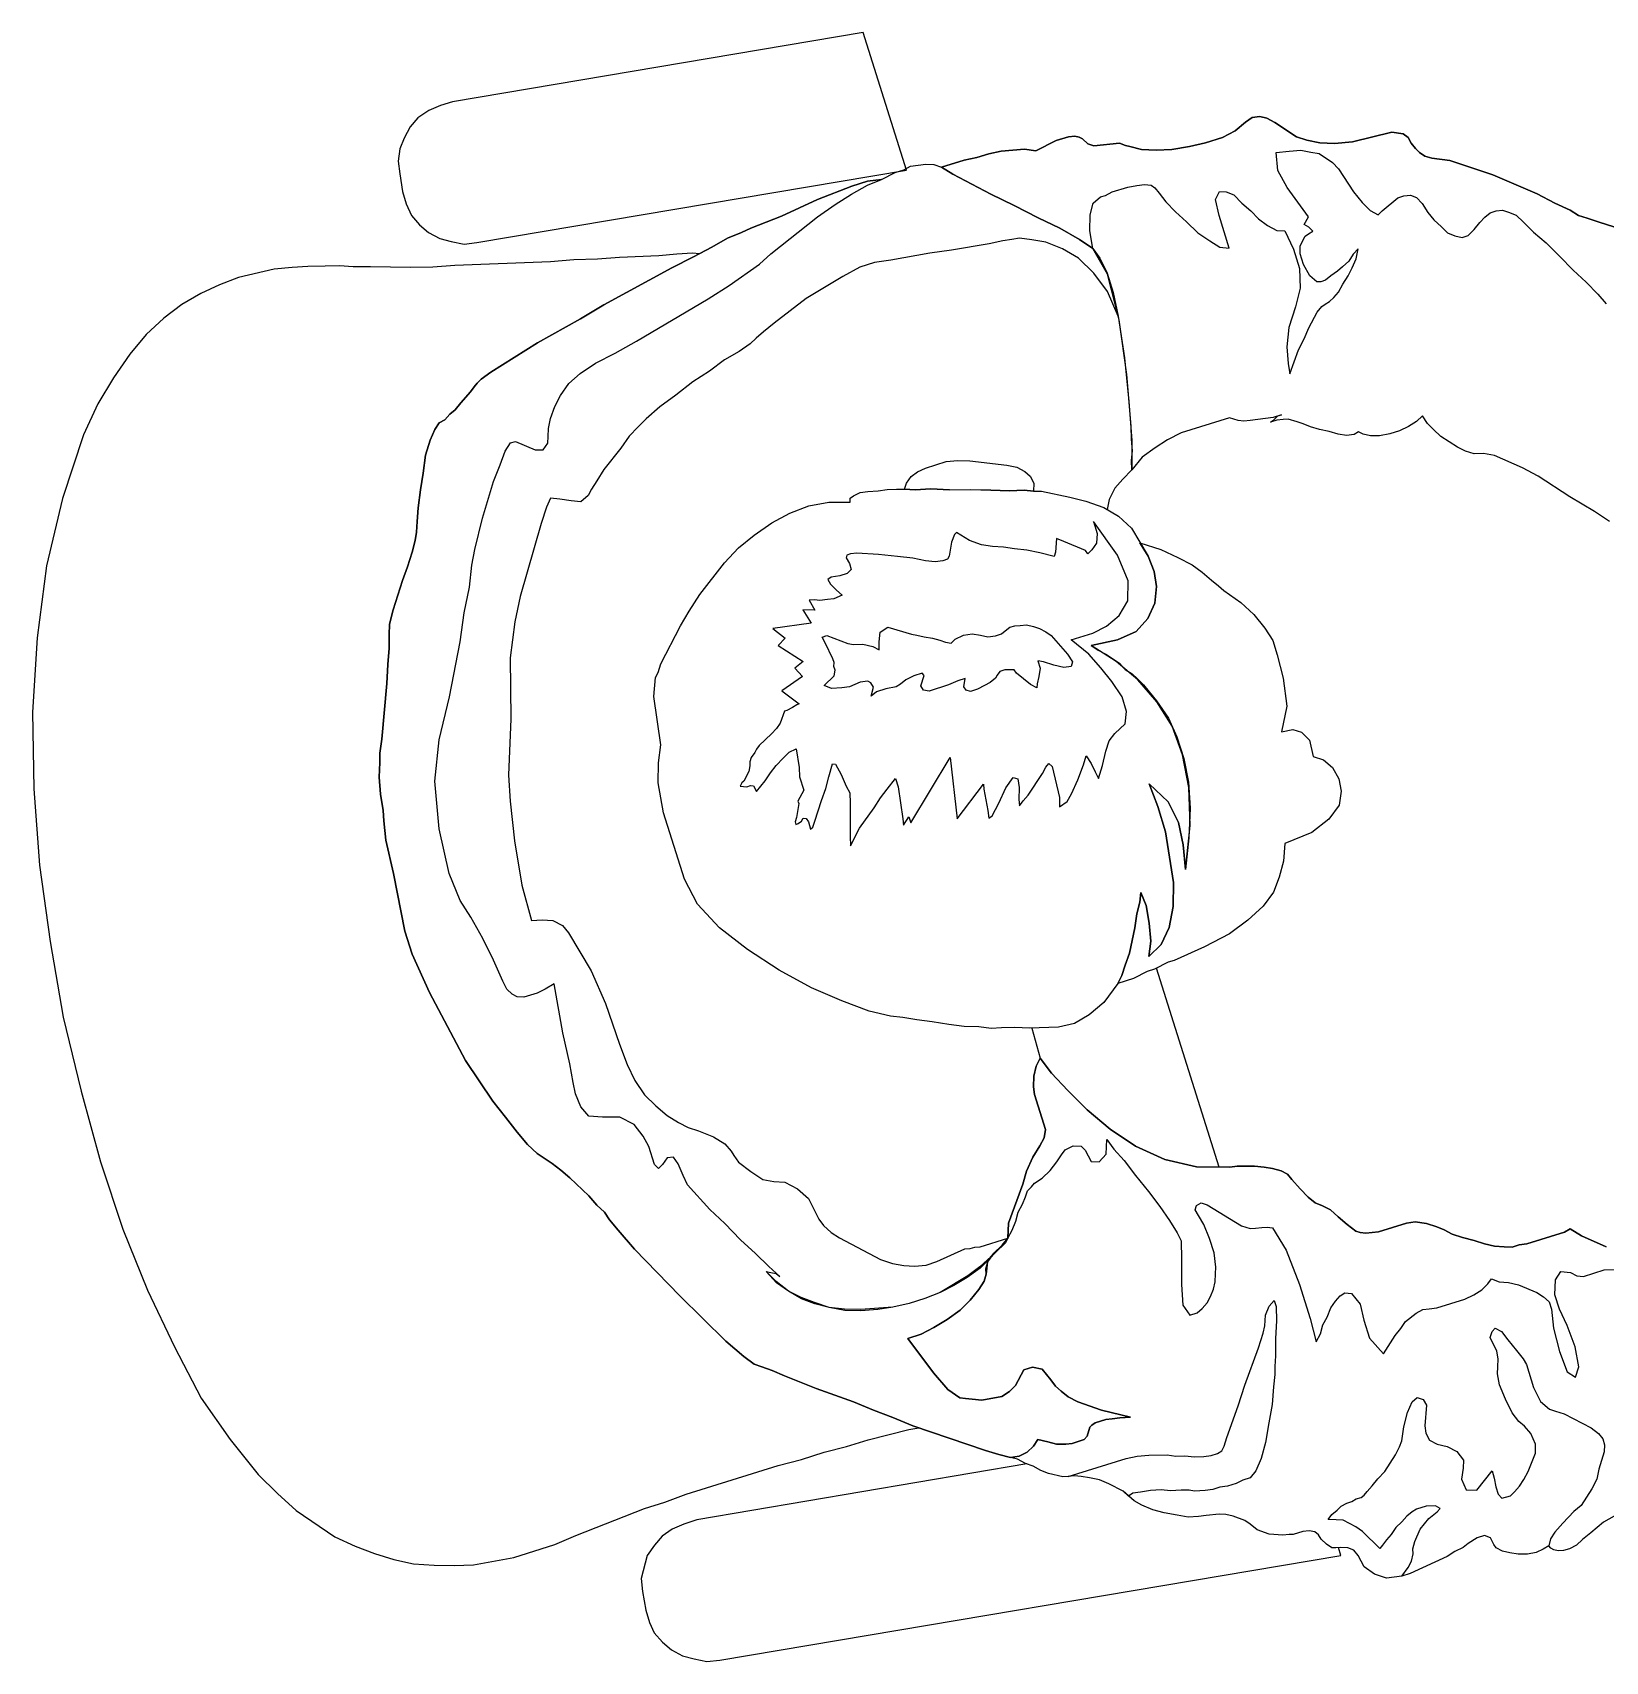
# Model space of a CAD drawing. Extents: x 0 to 1.09, y -0.34 to 0.34.
# Drawn here: x 0 to 0.653, y -0.338 to 0.338 of the extents above; entities that cross this region are included whole.
import ezdxf

# ---------------------------------------------------------------- set-up
doc = ezdxf.new("R2010")
doc.units = 0
doc.header["$MEASUREMENT"] = 0

msp = doc.modelspace()

# ---------------------------------------------------------------- linework, layer by layer
at = {"color": 0}
for points in [[(0.3447, 0.33791), (0.17428, 0.30924), (0.16927, 0.30767), (0.16441, 0.30559), (0.15987, 0.30252), (0.15665, 0.29876), (0.15424, 0.29415), (0.15234, 0.2897), (0.15175, 0.28456), (0.15232, 0.27924), (0.15351, 0.27191), (0.15508, 0.2669), (0.15716, 0.26204), (0.16058, 0.25816), (0.16434, 0.25494), (0.16895, 0.25253), (0.17374, 0.25128), (0.17903, 0.25019), (0.18436, 0.25076), (0.36261, 0.28079), (0.3447, 0.33791)], [(0.37709, 0.28202), (0.38661, 0.28501), (0.39177, 0.28608), (0.39679, 0.28765), (0.40195, 0.28872), (0.4116, 0.28954), (0.41624, 0.2888), (0.42479, 0.29313), (0.4298, 0.2947), (0.43246, 0.29498), (0.43428, 0.29445), (0.43559, 0.29377), (0.43788, 0.29173), (0.44036, 0.29086), (0.45101, 0.292), (0.45348, 0.29112), (0.4553, 0.29059), (0.4601, 0.28934), (0.46624, 0.28907), (0.47272, 0.28945), (0.48005, 0.29064), (0.48672, 0.29219), (0.49374, 0.29439), (0.49893, 0.29712), (0.50332, 0.30069), (0.50601, 0.30264), (0.50917, 0.30308), (0.51215, 0.30236), (0.51544, 0.30064), (0.52447, 0.29467), (0.52876, 0.29326), (0.53406, 0.29217), (0.5402, 0.29189), (0.54768, 0.29259), (0.56403, 0.29662), (0.56867, 0.29587), (0.5708, 0.29434), (0.57209, 0.29199), (0.57388, 0.2898), (0.57551, 0.28811), (0.57764, 0.28657), (0.58062, 0.28586), (0.58807, 0.28489), (0.6059, 0.27893), (0.62436, 0.27095), (0.6316, 0.26717), (0.63803, 0.26423), (0.64148, 0.26201), (0.64511, 0.26095), (0.65006, 0.2592), (0.65617, 0.25726)], [(0.65617, 0.25726), (0.65006, 0.2592), (0.64511, 0.26095), (0.64148, 0.26201), (0.63803, 0.26423), (0.6316, 0.26717), (0.62436, 0.27095), (0.6059, 0.27893), (0.58807, 0.28489), (0.58062, 0.28586), (0.57764, 0.28657), (0.57551, 0.28811), (0.57388, 0.2898), (0.57209, 0.29199), (0.5708, 0.29434), (0.56867, 0.29587), (0.56403, 0.29662), (0.54768, 0.29259), (0.5402, 0.29189), (0.53406, 0.29217), (0.52876, 0.29326), (0.52447, 0.29467), (0.51544, 0.30064), (0.51215, 0.30236), (0.50917, 0.30308), (0.50601, 0.30264), (0.50332, 0.30069), (0.49893, 0.29712), (0.49374, 0.29439), (0.48672, 0.29219), (0.48005, 0.29064), (0.47272, 0.28945), (0.46624, 0.28907), (0.4601, 0.28934), (0.4553, 0.29059), (0.45348, 0.29112), (0.45101, 0.292), (0.44036, 0.29086), (0.43788, 0.29173), (0.43559, 0.29377), (0.43428, 0.29445), (0.43246, 0.29498), (0.4298, 0.2947), (0.42479, 0.29313), (0.41624, 0.2888), (0.4116, 0.28954), (0.40195, 0.28872), (0.39679, 0.28765), (0.39177, 0.28608), (0.38661, 0.28501), (0.37709, 0.28202), (0.38185, 0.27912), (0.39765, 0.27086), (0.40736, 0.2662), (0.41724, 0.26104), (0.42629, 0.25673), (0.43435, 0.2521), (0.43993, 0.24835), (0.43873, 0.25567), (0.43885, 0.26232), (0.4401, 0.26711), (0.44314, 0.26971), (0.44514, 0.27034), (0.44799, 0.27179), (0.4545, 0.27383), (0.45817, 0.27443), (0.46133, 0.27487), (0.46415, 0.27465), (0.46563, 0.27346), (0.46741, 0.27127), (0.47017, 0.26773), (0.47425, 0.26351), (0.47883, 0.25944), (0.48356, 0.25487), (0.48848, 0.25146), (0.49259, 0.2489), (0.49657, 0.24849), (0.49233, 0.26202), (0.49079, 0.26869), (0.49251, 0.27199), (0.49533, 0.27177), (0.49846, 0.27055), (0.50172, 0.26717), (0.50548, 0.26395), (0.50874, 0.26057), (0.51235, 0.25785), (0.5163, 0.25578), (0.51962, 0.25572), (0.52314, 0.24802), (0.52565, 0.24), (0.526, 0.23186), (0.52404, 0.22409), (0.52122, 0.2155), (0.52042, 0.20754), (0.52096, 0.20056), (0.52171, 0.19639), (0.52521, 0.20629), (0.52762, 0.2109), (0.52953, 0.21535), (0.53297, 0.22193), (0.535, 0.22422), (0.53635, 0.22519), (0.53819, 0.22632), (0.53988, 0.22795), (0.54192, 0.23024), (0.54364, 0.23353), (0.54586, 0.23698), (0.54758, 0.24027), (0.54914, 0.24407), (0.55005, 0.2482), (0.54801, 0.24591), (0.54613, 0.24312), (0.5436, 0.24068), (0.54141, 0.23889), (0.53872, 0.23694), (0.53652, 0.23516), (0.53452, 0.23453), (0.53286, 0.23456), (0.52991, 0.23694), (0.52734, 0.24163), (0.52593, 0.24614), (0.52598, 0.24946), (0.52805, 0.25341), (0.52939, 0.25438), (0.53124, 0.25551), (0.52961, 0.2572), (0.52764, 0.25824), (0.52936, 0.26153), (0.5206, 0.27364), (0.51674, 0.28069), (0.51605, 0.28817), (0.52137, 0.28874), (0.5262, 0.28915), (0.53033, 0.28825), (0.53381, 0.28769), (0.53939, 0.28394), (0.54184, 0.2814), (0.54814, 0.27182), (0.55172, 0.26744), (0.55498, 0.26406), (0.55827, 0.26234), (0.55996, 0.26397), (0.56653, 0.26933), (0.56904, 0.27012), (0.5717, 0.2704), (0.57418, 0.26953), (0.57662, 0.26699), (0.57888, 0.2633), (0.58149, 0.26026), (0.58459, 0.25738), (0.58704, 0.25485), (0.59017, 0.25363), (0.59315, 0.25291), (0.59565, 0.2537), (0.59819, 0.25614), (0.60057, 0.25909), (0.6026, 0.26138), (0.60479, 0.26317), (0.6073, 0.26395), (0.60996, 0.26424), (0.61243, 0.26336), (0.61557, 0.26214), (0.61867, 0.25926), (0.62275, 0.25504), (0.62799, 0.25063), (0.63354, 0.24521), (0.63924, 0.2393), (0.64464, 0.23438), (0.64953, 0.22931), (0.65295, 0.22543)], [(0.41463, -0.07519), (0.41814, -0.0876), (0.41642, -0.09089), (0.41551, -0.09503), (0.41527, -0.09951), (0.41571, -0.10267), (0.42027, -0.1172), (0.41971, -0.12068), (0.41799, -0.12397), (0.41508, -0.12873), (0.41248, -0.1345), (0.41089, -0.13995), (0.40495, -0.15612), (0.40468, -0.16226), (0.4023, -0.16521), (0.39892, -0.16847), (0.3962, -0.17208), (0.39561, -0.17722), (0.39489, -0.18019), (0.39267, -0.18364), (0.3891, -0.18806), (0.38488, -0.19214), (0.37949, -0.19603), (0.37395, -0.19942), (0.36875, -0.20215), (0.36324, -0.20388), (0.37378, -0.21818), (0.3798, -0.2251), (0.38472, -0.22851), (0.38704, -0.22888), (0.38986, -0.2291), (0.39384, -0.2295), (0.40217, -0.22799), (0.40537, -0.22589), (0.4079, -0.22344), (0.41134, -0.21686), (0.41485, -0.21576), (0.41898, -0.21667), (0.42256, -0.22105), (0.42451, -0.22374), (0.42679, -0.22577), (0.42974, -0.22815), (0.43369, -0.23022), (0.44359, -0.23371), (0.4555, -0.23659), (0.45118, -0.23684), (0.44801, -0.23728), (0.44535, -0.23757), (0.44084, -0.23898), (0.4395, -0.23995), (0.43865, -0.24077), (0.43759, -0.2444), (0.4364, -0.24588), (0.43139, -0.24745), (0.42873, -0.24773), (0.4249, -0.24783), (0.42127, -0.24677), (0.41713, -0.24586), (0.41526, -0.24865), (0.41272, -0.2511), (0.40937, -0.2527), (0.40571, -0.2533), (0.40091, -0.25205), (0.39546, -0.25046), (0.36525, -0.24012), (0.35701, -0.23665), (0.34892, -0.23368), (0.34068, -0.23021), (0.32517, -0.22462), (0.31197, -0.2194), (0.30686, -0.21715), (0.30257, -0.21574), (0.29944, -0.21453), (0.29517, -0.21146), (0.28765, -0.20501), (0.26855, -0.18624), (0.2498, -0.1668), (0.24296, -0.15904), (0.23939, -0.15466), (0.23729, -0.15146), (0.23418, -0.14858), (0.23076, -0.1447), (0.22292, -0.13725), (0.21916, -0.13403), (0.21556, -0.13131), (0.20932, -0.12721), (0.2054, -0.12349), (0.20101, -0.11826), (0.1963, -0.11203), (0.19094, -0.10546), (0.17961, -0.08864), (0.16467, -0.06031), (0.15749, -0.0444), (0.1545, -0.03488), (0.14978, -0.01104), (0.14654, 0.0028), (0.14568, 0.01079), (0.14543, 0.01511), (0.14439, 0.02194), (0.14385, 0.02892), (0.14413, 0.03506), (0.14403, 0.03889), (0.14496, 0.04468), (0.14704, 0.0679), (0.14734, 0.0757), (0.14796, 0.0825), (0.1479, 0.08798), (0.14814, 0.09246), (0.14958, 0.09841), (0.15345, 0.11063), (0.15554, 0.11624), (0.15748, 0.12236), (0.15873, 0.12715), (0.15929, 0.13063), (0.15954, 0.13511), (0.15997, 0.14075), (0.16093, 0.1482), (0.16205, 0.15516), (0.16302, 0.16262), (0.16495, 0.16873), (0.16686, 0.17318), (0.16874, 0.17597), (0.17109, 0.17725), (0.17312, 0.17954), (0.17531, 0.18133), (0.17769, 0.18428), (0.18176, 0.18886), (0.18329, 0.19099), (0.18448, 0.19246), (0.18617, 0.19409), (0.19021, 0.19701), (0.20952, 0.20912), (0.22731, 0.2191), (0.23705, 0.2249), (0.26523, 0.24034), (0.27427, 0.24483), (0.28182, 0.24885), (0.28836, 0.25255), (0.29422, 0.25494), (0.29807, 0.2567), (0.31079, 0.26178), (0.32569, 0.26866), (0.33991, 0.27422), (0.34642, 0.27626), (0.35225, 0.27699), (0.35795, 0.27988), (0.36145, 0.28097), (0.3643, 0.28242), (0.37063, 0.2833), (0.37395, 0.28324), (0.37709, 0.28202), (0.38185, 0.27912), (0.39765, 0.27086), (0.40736, 0.2662), (0.41724, 0.26104), (0.42629, 0.25673), (0.43435, 0.2521), (0.43993, 0.24835), (0.44285, 0.24431), (0.44589, 0.23811), (0.44841, 0.23009), (0.45039, 0.22026), (0.45307, 0.20293), (0.4549, 0.1848), (0.45611, 0.16866), (0.45606, 0.15654), (0.45233, 0.15262), (0.44911, 0.14886), (0.4467, 0.14425), (0.44583, 0.14001)], [(0.45039, 0.22026), (0.44609, 0.23046), (0.44041, 0.23804), (0.43404, 0.2443), (0.42731, 0.24824), (0.42038, 0.25102), (0.41458, 0.25195), (0.40944, 0.25255), (0.40628, 0.2521), (0.40262, 0.2515), (0.39695, 0.25028), (0.38129, 0.24757), (0.3723, 0.2464), (0.35613, 0.24353), (0.34931, 0.24249), (0.34329, 0.24061), (0.33625, 0.23675), (0.32097, 0.22755), (0.30766, 0.21733), (0.30328, 0.21375), (0.30025, 0.21115), (0.29771, 0.2087), (0.29317, 0.20563), (0.28713, 0.20208), (0.2809, 0.19738), (0.27401, 0.19302), (0.26694, 0.1875), (0.26021, 0.18263), (0.25464, 0.17759), (0.25126, 0.17432), (0.24753, 0.1704), (0.24412, 0.16548), (0.23699, 0.15664), (0.23408, 0.15188), (0.23186, 0.14843), (0.23048, 0.1458), (0.22745, 0.14319), (0.22347, 0.1436), (0.21883, 0.14434), (0.21485, 0.14475), (0.21329, 0.14095), (0.21101, 0.13419), (0.20233, 0.10395), (0.20014, 0.09336), (0.19822, 0.07844), (0.19843, 0.05319), (0.19751, 0.02979), (0.19815, 0.01898), (0.20001, 0.00251), (0.20301, -0.01582), (0.20706, -0.03051), (0.21139, -0.03025), (0.21587, -0.0305), (0.21982, -0.03256), (0.22242, -0.0356), (0.23177, -0.05138), (0.23767, -0.06494), (0.24352, -0.08182), (0.24669, -0.09018), (0.24989, -0.09688), (0.25394, -0.10276), (0.25867, -0.10733), (0.26325, -0.1114), (0.26801, -0.11431), (0.27196, -0.11637), (0.27626, -0.11778), (0.28252, -0.12022), (0.28729, -0.12312), (0.28989, -0.12616), (0.29102, -0.12801), (0.29297, -0.1307), (0.29804, -0.13461), (0.30297, -0.13802), (0.3076, -0.13877), (0.31208, -0.13901), (0.31735, -0.14177), (0.32193, -0.14583), (0.32626, -0.15438), (0.3282, -0.15708), (0.33131, -0.15995), (0.33476, -0.16218), (0.35187, -0.17112), (0.35682, -0.17287), (0.36146, -0.17361), (0.36594, -0.17386), (0.37076, -0.17345), (0.37527, -0.17204), (0.38683, -0.16676), (0.38899, -0.16663), (0.39099, -0.16601), (0.39315, -0.16588), (0.40468, -0.16226), (0.40365, -0.16424), (0.39942, -0.16832), (0.39739, -0.1706), (0.39316, -0.17468), (0.38778, -0.17857), (0.38224, -0.18196), (0.37654, -0.18485), (0.37018, -0.18739), (0.36367, -0.18943), (0.35699, -0.19097), (0.34352, -0.1919), (0.33688, -0.19178), (0.33059, -0.191), (0.32447, -0.18906), (0.31887, -0.18697), (0.3136, -0.18422), (0.30852, -0.18031), (0.30444, -0.17608), (0.30626, -0.17661), (0.30858, -0.17699), (0.31005, -0.17818), (0.30548, -0.17411), (0.29993, -0.16869), (0.29372, -0.16294), (0.28719, -0.15618), (0.28099, -0.15042), (0.2717, -0.14012), (0.26995, -0.13627), (0.26787, -0.13141), (0.26593, -0.12872), (0.26327, -0.12901), (0.26139, -0.1318), (0.2597, -0.13343), (0.25807, -0.13174), (0.25571, -0.12422), (0.25329, -0.12002), (0.24956, -0.11514), (0.24364, -0.11205), (0.2365, -0.11208), (0.23086, -0.11165), (0.22744, -0.10777), (0.22521, -0.10241), (0.2243, -0.09775), (0.22294, -0.08992), (0.22002, -0.07708), (0.21639, -0.05675), (0.2127, -0.05901), (0.20935, -0.06061), (0.20384, -0.06234), (0.20102, -0.06212), (0.19904, -0.06109), (0.19675, -0.05905), (0.19515, -0.0557), (0.19132, -0.047), (0.18683, -0.03795), (0.18184, -0.02906), (0.17748, -0.02217), (0.17287, -0.01096), (0.16871, 0.00755), (0.16691, 0.02735), (0.16871, 0.04442), (0.17301, 0.06228), (0.17741, 0.08513), (0.17912, 0.09722), (0.1813, 0.10781), (0.1823, 0.11693), (0.18357, 0.12338), (0.18663, 0.13645), (0.19122, 0.15165), (0.194, 0.15857), (0.1961, 0.16418), (0.19832, 0.16763), (0.20032, 0.16826), (0.20857, 0.16479), (0.21189, 0.16473), (0.21376, 0.16752), (0.21398, 0.17034), (0.21404, 0.17366), (0.21494, 0.1778), (0.21669, 0.18275), (0.2191, 0.18736), (0.22251, 0.19228), (0.22724, 0.19651), (0.23362, 0.20072), (0.24167, 0.20489), (0.25056, 0.20988), (0.28028, 0.22745), (0.28901, 0.23294), (0.30163, 0.24185), (0.30635, 0.24609), (0.32573, 0.26152), (0.33296, 0.26654), (0.33985, 0.2709), (0.34639, 0.2746), (0.35225, 0.27699), (0.35795, 0.27988), (0.36145, 0.28097), (0.3643, 0.28242), (0.37063, 0.2833), (0.37395, 0.28324), (0.37709, 0.28202), (0.38185, 0.27912), (0.39765, 0.27086), (0.40736, 0.2662), (0.41724, 0.26104), (0.42629, 0.25673), (0.43435, 0.2521), (0.43993, 0.24835), (0.44285, 0.24431), (0.44589, 0.23811), (0.44841, 0.23009), (0.45039, 0.22026)], [(0.65432, 0.13505), (0.64808, 0.13915), (0.63789, 0.14531), (0.62476, 0.15385), (0.61818, 0.15729), (0.60664, 0.16248), (0.60201, 0.16323), (0.59818, 0.16313), (0.59455, 0.16419), (0.59126, 0.16591), (0.58436, 0.17036), (0.58126, 0.17323), (0.57881, 0.17577), (0.57671, 0.17896), (0.57417, 0.17652), (0.57098, 0.17441), (0.56713, 0.17266), (0.56312, 0.1714), (0.55895, 0.17064), (0.55513, 0.17055), (0.55216, 0.17126), (0.55018, 0.1723), (0.54833, 0.17117), (0.54517, 0.17072), (0.54169, 0.17129), (0.53806, 0.17235), (0.53392, 0.17325), (0.53029, 0.17431), (0.52715, 0.17553), (0.52468, 0.17641), (0.52104, 0.17747), (0.51888, 0.17734), (0.51622, 0.17706), (0.51371, 0.17627), (0.51506, 0.17724), (0.51675, 0.17887), (0.51825, 0.17934), (0.51474, 0.17824), (0.50525, 0.17692), (0.50259, 0.17664), (0.50027, 0.17701), (0.49664, 0.17807), (0.47659, 0.17179), (0.4709, 0.1689), (0.46586, 0.16567), (0.46047, 0.16178), (0.45606, 0.15654), (0.45596, 0.16036), (0.45636, 0.16434), (0.45595, 0.16917), (0.45588, 0.17465), (0.45411, 0.19611), (0.45086, 0.21875), (0.44605, 0.23761), (0.43993, 0.24835), (0.43435, 0.2521), (0.42629, 0.25673), (0.41724, 0.26104), (0.40736, 0.2662), (0.39765, 0.27086), (0.38185, 0.27912), (0.37709, 0.28202)], [(0.39773, -0.16995), (0.393, -0.17418), (0.38812, -0.17791), (0.37654, -0.18485), (0.37018, -0.18739), (0.36367, -0.18943), (0.35699, -0.19097), (0.35067, -0.19186), (0.34368, -0.1924), (0.33704, -0.19228), (0.33059, -0.191), (0.32463, -0.18956), (0.31902, -0.18747), (0.3136, -0.18422), (0.30868, -0.18081), (0.30444, -0.17608), (0.30626, -0.17661), (0.30858, -0.17699), (0.31005, -0.17818), (0.30548, -0.17411), (0.29993, -0.16869), (0.29372, -0.16294), (0.28719, -0.15618), (0.28099, -0.15042), (0.2717, -0.14012), (0.26995, -0.13627), (0.26787, -0.13141), (0.26593, -0.12872), (0.26327, -0.12901), (0.26139, -0.1318), (0.2597, -0.13343), (0.25807, -0.13174), (0.25571, -0.12422), (0.25329, -0.12002), (0.24956, -0.11514), (0.24364, -0.11205), (0.2365, -0.11208), (0.23086, -0.11165), (0.22744, -0.10777), (0.22521, -0.10241), (0.2243, -0.09775), (0.22294, -0.08992), (0.22002, -0.07708), (0.21639, -0.05675), (0.2127, -0.05901), (0.20935, -0.06061), (0.20384, -0.06234), (0.20102, -0.06212), (0.19904, -0.06109), (0.19675, -0.05905), (0.19515, -0.0557), (0.19132, -0.047), (0.18683, -0.03795), (0.18184, -0.02906), (0.17748, -0.02217), (0.17287, -0.01096), (0.16871, 0.00755), (0.16691, 0.02735), (0.16871, 0.04442), (0.17301, 0.06228), (0.17741, 0.08513), (0.17912, 0.09722), (0.1813, 0.10781), (0.1823, 0.11693), (0.18357, 0.12338), (0.18663, 0.13645), (0.19122, 0.15165), (0.194, 0.15857), (0.1961, 0.16418), (0.19832, 0.16763), (0.20032, 0.16826), (0.20857, 0.16479), (0.21189, 0.16473), (0.21376, 0.16752), (0.21398, 0.17034), (0.21404, 0.17366), (0.21494, 0.1778), (0.21669, 0.18275), (0.2191, 0.18736), (0.22251, 0.19228), (0.22724, 0.19651), (0.23362, 0.20072), (0.24167, 0.20489), (0.25056, 0.20988), (0.28028, 0.22745), (0.28901, 0.23294), (0.30163, 0.24185), (0.30635, 0.24609), (0.32573, 0.26152), (0.33296, 0.26654), (0.33985, 0.2709), (0.34639, 0.2746), (0.35225, 0.27699), (0.34642, 0.27626), (0.33991, 0.27422), (0.32569, 0.26866), (0.31079, 0.26178), (0.29807, 0.2567), (0.29422, 0.25494), (0.28836, 0.25255), (0.28182, 0.24885), (0.27427, 0.24483), (0.26523, 0.24034), (0.23705, 0.2249), (0.22731, 0.2191), (0.20952, 0.20912), (0.19021, 0.19701), (0.18617, 0.19409), (0.18448, 0.19246), (0.18329, 0.19099), (0.18176, 0.18886), (0.17769, 0.18428), (0.17531, 0.18133), (0.17312, 0.17954), (0.17109, 0.17725), (0.16874, 0.17597), (0.16686, 0.17318), (0.16495, 0.16873), (0.16302, 0.16262), (0.16205, 0.15516), (0.16093, 0.1482), (0.15997, 0.14075), (0.15954, 0.13511), (0.15929, 0.13063), (0.15873, 0.12715), (0.15748, 0.12236), (0.15554, 0.11624), (0.15345, 0.11063), (0.14958, 0.09841), (0.14814, 0.09246), (0.1479, 0.08798), (0.14796, 0.0825), (0.14734, 0.0757), (0.14704, 0.0679), (0.14496, 0.04468), (0.14403, 0.03889), (0.14413, 0.03506), (0.14385, 0.02892), (0.14439, 0.02194), (0.14543, 0.01511), (0.14568, 0.01079), (0.14654, 0.0028), (0.14978, -0.01104), (0.1545, -0.03488), (0.15749, -0.0444), (0.16467, -0.06031), (0.17961, -0.08864), (0.19094, -0.10546), (0.1963, -0.11203), (0.20101, -0.11826), (0.2054, -0.12349), (0.20932, -0.12721), (0.21556, -0.13131), (0.21916, -0.13403), (0.22292, -0.13725), (0.23076, -0.1447), (0.23418, -0.14858), (0.23729, -0.15146), (0.23939, -0.15466), (0.24296, -0.15904), (0.2498, -0.1668), (0.26855, -0.18624), (0.28765, -0.20501), (0.29517, -0.21146), (0.29944, -0.21453), (0.30257, -0.21574), (0.30686, -0.21715), (0.31197, -0.2194), (0.32517, -0.22462), (0.34068, -0.23021), (0.34892, -0.23368), (0.35701, -0.23665), (0.36525, -0.24012), (0.39546, -0.25046), (0.40091, -0.25205), (0.40571, -0.2533), (0.40937, -0.2527), (0.41272, -0.2511), (0.41526, -0.24865), (0.41713, -0.24586), (0.42127, -0.24677), (0.4249, -0.24783), (0.42873, -0.24773), (0.43139, -0.24745), (0.4364, -0.24588), (0.43759, -0.2444), (0.43865, -0.24077), (0.4395, -0.23995), (0.44084, -0.23898), (0.44535, -0.23757), (0.44801, -0.23728), (0.45118, -0.23684), (0.4555, -0.23659), (0.44359, -0.23371), (0.43369, -0.23022), (0.42974, -0.22815), (0.42679, -0.22577), (0.42451, -0.22374), (0.42256, -0.22105), (0.41898, -0.21667), (0.41485, -0.21576), (0.41134, -0.21686), (0.4079, -0.22344), (0.40537, -0.22589), (0.40217, -0.22799), (0.39384, -0.2295), (0.38986, -0.2291), (0.38704, -0.22888), (0.38472, -0.22851), (0.3798, -0.2251), (0.37378, -0.21818), (0.36324, -0.20388), (0.36875, -0.20215), (0.37395, -0.19942), (0.37949, -0.19603), (0.38488, -0.19214), (0.3891, -0.18806), (0.39267, -0.18364), (0.39489, -0.18019), (0.39561, -0.17722), (0.39548, -0.17505), (0.39654, -0.17142), (0.39773, -0.16995)], [(0.27669, 0.24612), (0.2738, 0.24634), (0.26732, 0.24595), (0.25983, 0.24526), (0.24354, 0.24455), (0.2344, 0.24389), (0.22459, 0.24356), (0.21494, 0.24274), (0.17522, 0.24129), (0.16607, 0.24062), (0.15677, 0.24046), (0.14017, 0.24076), (0.13302, 0.24072), (0.12738, 0.24115), (0.1214, 0.24093), (0.11426, 0.24089), (0.10777, 0.2405), (0.10029, 0.23981), (0.08544, 0.23625), (0.07758, 0.23324), (0.06988, 0.22972), (0.06199, 0.22505), (0.05441, 0.21937), (0.04715, 0.21269), (0.04036, 0.20451), (0.03354, 0.19466), (0.02704, 0.18382), (0.02116, 0.17097), (0.01238, 0.14455), (0.00574, 0.1166), (0.00188, 0.08677), (0, 0.05591), (0.00059, 0.02418), (0.00285, -0.00758), (0.00727, -0.03922), (0.01268, -0.07054), (0.02011, -0.10124), (0.02822, -0.13061), (0.03752, -0.15852), (0.04769, -0.18394), (0.0589, -0.2074), (0.06998, -0.22869), (0.08196, -0.24584), (0.09366, -0.26034), (0.10166, -0.26829), (0.10934, -0.27523), (0.12542, -0.28615), (0.13382, -0.29012), (0.14191, -0.29309), (0.14983, -0.29556), (0.15811, -0.29737), (0.16657, -0.29802), (0.17487, -0.29817), (0.18301, -0.29781), (0.19968, -0.29479), (0.21671, -0.28945), (0.22542, -0.28562), (0.25385, -0.2745), (0.26237, -0.27183), (0.27123, -0.2685), (0.30932, -0.25656), (0.31899, -0.25407), (0.32851, -0.25109), (0.33769, -0.24876), (0.34671, -0.24593), (0.36356, -0.24175), (0.36774, -0.24093)], [(0.41537, 0.14764), (0.41139, 0.14804), (0.40541, 0.14781), (0.39761, 0.14812), (0.38051, 0.14826), (0.3727, 0.14857), (0.36622, 0.14818), (0.36174, 0.14843), (0.36261, 0.15091), (0.36449, 0.1537), (0.36718, 0.15564), (0.37053, 0.15724), (0.37905, 0.15991), (0.38388, 0.16032), (0.38886, 0.16023), (0.40427, 0.15846), (0.40841, 0.15756), (0.4117, 0.15584), (0.41399, 0.15381), (0.41543, 0.15096), (0.41537, 0.14764)], [(0.45025, -0.05662), (0.44446, -0.06448), (0.43839, -0.06969), (0.43235, -0.07324), (0.42568, -0.07478), (0.41371, -0.07523), (0.40757, -0.07495), (0.40209, -0.07502), (0.39776, -0.07527), (0.39263, -0.07468), (0.38649, -0.07441), (0.38019, -0.07363), (0.37323, -0.07251), (0.36693, -0.07173), (0.36114, -0.0708), (0.356, -0.07021), (0.34707, -0.06806), (0.33585, -0.06387), (0.32316, -0.05849), (0.30984, -0.05111), (0.2967, -0.04257), (0.28507, -0.03356), (0.27595, -0.02377), (0.27048, -0.01337), (0.26184, 0.01419), (0.25957, 0.02669), (0.25972, 0.03499), (0.26069, 0.04245), (0.25772, 0.06243), (0.25853, 0.07039), (0.25956, 0.07236), (0.26062, 0.076), (0.26888, 0.09179), (0.27248, 0.09787), (0.27692, 0.10477), (0.28712, 0.11788), (0.29288, 0.12408), (0.29945, 0.12945), (0.30668, 0.13447), (0.31423, 0.13848), (0.32209, 0.1415), (0.33042, 0.14301), (0.33922, 0.14302), (0.33925, 0.14468), (0.3406, 0.14565), (0.34345, 0.1471), (0.34661, 0.14754), (0.35093, 0.14779), (0.3546, 0.14839), (0.35842, 0.14849), (0.36174, 0.14843), (0.36622, 0.14818), (0.3727, 0.14857), (0.38051, 0.14826), (0.38931, 0.14827), (0.39761, 0.14812), (0.40541, 0.14781), (0.41139, 0.14804), (0.41537, 0.14764), (0.41869, 0.14758), (0.43044, 0.14521), (0.43706, 0.14343), (0.44448, 0.1408), (0.45056, 0.13721), (0.45596, 0.13229), (0.46289, 0.12071), (0.46543, 0.11435), (0.46632, 0.10802), (0.4657, 0.10123), (0.46276, 0.0948), (0.45785, 0.08941), (0.45014, 0.08589), (0.43931, 0.08359), (0.4421, 0.08172), (0.44539, 0.08), (0.45097, 0.07624), (0.45341, 0.07371), (0.4562, 0.07183), (0.45849, 0.0698), (0.46094, 0.06726), (0.4663, 0.06069), (0.47132, 0.05346), (0.47484, 0.04575), (0.47767, 0.03674), (0.47965, 0.0269), (0.48029, 0.01609), (0.47973, 0.00381), (0.47834, -0.00928), (0.47736, 0.00087), (0.47553, 0.0102), (0.4712, 0.01875), (0.46336, 0.0262), (0.46685, 0.01683), (0.47014, 0.00631), (0.47342, -0.01468), (0.47325, -0.02464), (0.47159, -0.03341), (0.46831, -0.0405), (0.46324, -0.04539), (0.46402, -0.03909), (0.46332, -0.0316), (0.46212, -0.02427), (0.45989, -0.01892), (0.45949, -0.0229), (0.45824, -0.02769), (0.45731, -0.03349), (0.45513, -0.04408), (0.45338, -0.04903), (0.45197, -0.05332), (0.45025, -0.05662)], [(0.44023, 0.13507), (0.4418, 0.13006), (0.4414, 0.12608), (0.43952, 0.12329), (0.43783, 0.12166), (0.43686, 0.123), (0.42796, 0.12682), (0.42482, 0.12803), (0.42439, 0.12239), (0.42386, 0.12058), (0.4179, 0.12201), (0.41261, 0.1231), (0.40747, 0.12369), (0.40283, 0.12444), (0.39835, 0.12469), (0.39372, 0.12544), (0.38876, 0.12718), (0.38334, 0.13044), (0.3825, 0.12962), (0.38128, 0.12649), (0.38034, 0.12069), (0.37966, 0.11938), (0.37765, 0.11875), (0.37449, 0.11831), (0.37051, 0.11871), (0.36521, 0.1198), (0.35892, 0.12058), (0.35096, 0.12138), (0.342, 0.12188), (0.33934, 0.12159), (0.33783, 0.12112), (0.33765, 0.11996), (0.33893, 0.11761), (0.33972, 0.11511), (0.33803, 0.11348), (0.33502, 0.11253), (0.33136, 0.11194), (0.33001, 0.11096), (0.33114, 0.10912), (0.33359, 0.10658), (0.33587, 0.10455), (0.33252, 0.10295), (0.32986, 0.10266), (0.3267, 0.10222), (0.32438, 0.10259), (0.32222, 0.10247), (0.32463, 0.09827), (0.31965, 0.09836), (0.32304, 0.09282), (0.30722, 0.09061), (0.3123, 0.0867), (0.30942, 0.08359), (0.31977, 0.07693), (0.31623, 0.07417), (0.31949, 0.07079), (0.31091, 0.0648), (0.31812, 0.05936), (0.31712, 0.05904), (0.31528, 0.05791), (0.31293, 0.05662), (0.31193, 0.05631), (0.31018, 0.05136), (0.30864, 0.04923), (0.30661, 0.04694), (0.30154, 0.04205), (0.30035, 0.04057), (0.29966, 0.03926), (0.29813, 0.03712), (0.2976, 0.03531), (0.29757, 0.03365), (0.29719, 0.03133), (0.29513, 0.02738), (0.29429, 0.02656), (0.2936, 0.02525), (0.29642, 0.02503), (0.29792, 0.0255), (0.29908, 0.02532), (0.30037, 0.02297), (0.30393, 0.02739), (0.30615, 0.03084), (0.30853, 0.03378), (0.31141, 0.03689), (0.31395, 0.03933), (0.3168, 0.04078), (0.31815, 0.03295), (0.31825, 0.02912), (0.31998, 0.02361), (0.31757, 0.01901), (0.31788, 0.018), (0.31695, 0.01221), (0.31642, 0.01039), (0.31673, 0.00939), (0.31773, 0.0097), (0.31908, 0.01067), (0.31977, 0.01199), (0.32093, 0.0118), (0.3219, 0.01046), (0.32284, 0.00745), (0.32369, 0.00827), (0.32456, 0.01074), (0.32737, 0.01933), (0.32912, 0.02428), (0.33037, 0.02907), (0.33196, 0.03453), (0.33312, 0.03434), (0.33554, 0.03014), (0.33761, 0.02529), (0.33906, 0.02244), (0.33931, 0.01812), (0.33919, 0.01148), (0.33923, 0.00433), (0.33933, 0.00051), (0.34311, 0.00775), (0.34924, 0.01628), (0.35181, 0.02039), (0.35453, 0.02399), (0.3581, 0.02841), (0.3592, 0.0249), (0.36112, 0.01175), (0.36141, 0.00909), (0.36363, 0.01253), (0.36441, 0.01003), (0.38068, 0.03714), (0.38371, 0.01168), (0.3946, 0.0261), (0.39472, 0.02394), (0.39639, 0.0151), (0.39683, 0.01194), (0.39818, 0.01291), (0.40093, 0.01818), (0.40387, 0.0246), (0.40694, 0.02887), (0.40875, 0.02834), (0.40935, 0.02467), (0.40926, 0.01969), (0.40955, 0.01703), (0.41108, 0.01916), (0.41311, 0.02145), (0.41909, 0.03048), (0.42047, 0.03311), (0.42165, 0.03458), (0.42313, 0.03339), (0.42605, 0.02055), (0.42615, 0.01673), (0.42934, 0.01883), (0.43106, 0.02212), (0.43366, 0.02789), (0.4361, 0.03416), (0.43716, 0.03779), (0.43926, 0.0346), (0.44086, 0.03125), (0.4423, 0.0284), (0.4439, 0.03385), (0.44533, 0.03981), (0.44674, 0.0441), (0.44912, 0.04705), (0.45334, 0.05112), (0.45393, 0.05626), (0.45205, 0.06227), (0.44784, 0.06866), (0.44329, 0.07439), (0.43824, 0.07996), (0.43088, 0.0859), (0.4399, 0.08873), (0.4456, 0.09162), (0.45082, 0.09601), (0.45442, 0.10209), (0.45457, 0.11039), (0.45011, 0.1211), (0.44023, 0.13507)], [(0.47367, -0.04707), (0.47117, -0.04785), (0.46547, -0.05074), (0.46246, -0.05169), (0.45676, -0.05457), (0.45025, -0.05662), (0.45197, -0.05332), (0.45338, -0.04903), (0.45513, -0.04408), (0.45731, -0.03349), (0.45824, -0.02769), (0.45949, -0.0229), (0.45989, -0.01892), (0.46212, -0.02427), (0.46332, -0.0316), (0.46402, -0.03909), (0.46324, -0.04539), (0.46831, -0.0405), (0.47159, -0.03341), (0.47325, -0.02464), (0.47342, -0.01468), (0.47014, 0.00631), (0.46685, 0.01683), (0.46336, 0.0262), (0.4712, 0.01875), (0.47553, 0.0102), (0.47736, 0.00087), (0.47834, -0.00928), (0.48032, 0.00895), (0.47978, 0.02474), (0.47719, 0.03824), (0.47292, 0.05011), (0.46646, 0.06019), (0.45865, 0.0693), (0.44965, 0.07693), (0.43931, 0.08359), (0.45014, 0.08589), (0.45785, 0.08941), (0.46276, 0.0948), (0.4657, 0.10123), (0.46632, 0.10802), (0.46543, 0.11435), (0.46289, 0.12071), (0.4595, 0.12625), (0.46809, 0.12344), (0.47517, 0.12016), (0.4811, 0.11706), (0.48536, 0.114), (0.48912, 0.11077), (0.49207, 0.10839), (0.49436, 0.10636), (0.50141, 0.10142), (0.5068, 0.0965), (0.51135, 0.09078), (0.51458, 0.08574), (0.51647, 0.07972), (0.51895, 0.07004), (0.52041, 0.05839), (0.51822, 0.0478), (0.52289, 0.04871), (0.52653, 0.04765), (0.52979, 0.04427), (0.53133, 0.0376), (0.53562, 0.0362), (0.53938, 0.03297), (0.54196, 0.02828), (0.54303, 0.02311), (0.54209, 0.01731), (0.53784, 0.01158), (0.53076, 0.00605), (0.51955, 0.00144), (0.51909, -0.00586), (0.51731, -0.01247), (0.51487, -0.01874), (0.51062, -0.02448), (0.5042, -0.03034), (0.49663, -0.03602), (0.48623, -0.04148), (0.47367, -0.04707)], [(0.35125, 0.08185), (0.35131, 0.08517), (0.35171, 0.08915), (0.3549, 0.09125), (0.36465, 0.08825), (0.36697, 0.08788), (0.36994, 0.08716), (0.37342, 0.0866), (0.3764, 0.08588), (0.37887, 0.08501), (0.38119, 0.08463), (0.38288, 0.08627), (0.38623, 0.08787), (0.3899, 0.08847), (0.39338, 0.0879), (0.39635, 0.08719), (0.39952, 0.08763), (0.40202, 0.08841), (0.40421, 0.0902), (0.40556, 0.09117), (0.40756, 0.0918), (0.40973, 0.09193), (0.41239, 0.09221), (0.41536, 0.0915), (0.41784, 0.09062), (0.42047, 0.08925), (0.42261, 0.08771), (0.42944, 0.07995), (0.43154, 0.07676), (0.43101, 0.07494), (0.42785, 0.0745), (0.42371, 0.0754), (0.41942, 0.07681), (0.4171, 0.07718), (0.41804, 0.07418), (0.41748, 0.0707), (0.41677, 0.06772), (0.41674, 0.06606), (0.4141, 0.06744), (0.40821, 0.07219), (0.40724, 0.07354), (0.40558, 0.07357), (0.40342, 0.07344), (0.40141, 0.07281), (0.40022, 0.07134), (0.39953, 0.07002), (0.39734, 0.06824), (0.39499, 0.06695), (0.39215, 0.0655), (0.38914, 0.06456), (0.38732, 0.06509), (0.38635, 0.06644), (0.38691, 0.06992), (0.3839, 0.06897), (0.38005, 0.06722), (0.37203, 0.0647), (0.36972, 0.06508), (0.36859, 0.06692), (0.36999, 0.07122), (0.36918, 0.07206), (0.36567, 0.07096), (0.36232, 0.06936), (0.36013, 0.06757), (0.35828, 0.06644), (0.35411, 0.06569), (0.35011, 0.06443), (0.34791, 0.06264), (0.34898, 0.06628), (0.34785, 0.06812), (0.34653, 0.06881), (0.34337, 0.06837), (0.33901, 0.06646), (0.33585, 0.06601), (0.33153, 0.06576), (0.32839, 0.06698), (0.33262, 0.07105), (0.33299, 0.07337), (0.33252, 0.07488), (0.33255, 0.07654), (0.33208, 0.07804), (0.32888, 0.08474), (0.32759, 0.08709), (0.32959, 0.08772), (0.33834, 0.08441), (0.34066, 0.08403), (0.34448, 0.08413), (0.34861, 0.08322), (0.35125, 0.08185)], [(0.49231, -0.13283), (0.46642, -0.05026)], [(0.40571, -0.2533), (0.40937, -0.2527), (0.41272, -0.2511), (0.41526, -0.24865), (0.41713, -0.24586), (0.42127, -0.24677), (0.4249, -0.24783), (0.42873, -0.24773), (0.43139, -0.24745), (0.4364, -0.24588), (0.43759, -0.2444), (0.43865, -0.24077), (0.4395, -0.23995), (0.44084, -0.23898), (0.44535, -0.23757), (0.44801, -0.23728), (0.45118, -0.23684), (0.4555, -0.23659), (0.44359, -0.23371), (0.43369, -0.23022), (0.42974, -0.22815), (0.42679, -0.22577), (0.42451, -0.22374), (0.42256, -0.22105), (0.41898, -0.21667), (0.41485, -0.21576), (0.41134, -0.21686), (0.4079, -0.22344), (0.40537, -0.22589), (0.40217, -0.22799), (0.39384, -0.2295), (0.38986, -0.2291), (0.38704, -0.22888), (0.38472, -0.22851), (0.3798, -0.2251), (0.37378, -0.21818), (0.36324, -0.20388), (0.36875, -0.20215), (0.37395, -0.19942), (0.37949, -0.19603), (0.38488, -0.19214), (0.3891, -0.18806), (0.39267, -0.18364), (0.39489, -0.18019), (0.39561, -0.17722), (0.3962, -0.17208), (0.39892, -0.16847), (0.4023, -0.16521), (0.40468, -0.16226), (0.40495, -0.15612), (0.41089, -0.13995), (0.41248, -0.1345), (0.41508, -0.12873), (0.41799, -0.12397), (0.41971, -0.12068), (0.42027, -0.1172), (0.41571, -0.10267), (0.41527, -0.09951), (0.41551, -0.09503), (0.41642, -0.09089), (0.41814, -0.0876), (0.42284, -0.09383), (0.42952, -0.10109), (0.43752, -0.10904), (0.44718, -0.11702), (0.45768, -0.12418), (0.46987, -0.12971), (0.48294, -0.13277), (0.49672, -0.13285), (0.49988, -0.13241), (0.5032, -0.13247), (0.50703, -0.13237), (0.51101, -0.13278), (0.51448, -0.13334), (0.51812, -0.1344), (0.52075, -0.13577), (0.52254, -0.13796), (0.52596, -0.14185), (0.52922, -0.14523), (0.53217, -0.1476), (0.5353, -0.14882), (0.53859, -0.15054), (0.54169, -0.15342), (0.54546, -0.15664), (0.54906, -0.15937), (0.55088, -0.1599), (0.5532, -0.16027), (0.55852, -0.1597), (0.57005, -0.15609), (0.57371, -0.15549), (0.57835, -0.15624), (0.58264, -0.15764), (0.58578, -0.15886), (0.58907, -0.16058), (0.59336, -0.16199), (0.59816, -0.16324), (0.60245, -0.16464), (0.60659, -0.16555), (0.61056, -0.16595), (0.61388, -0.16601), (0.61689, -0.16507), (0.62006, -0.16462), (0.63559, -0.15975), (0.63794, -0.15847), (0.6427, -0.16137), (0.65292, -0.16588)], [(0.65292, -0.16588), (0.6427, -0.16137), (0.63794, -0.15847), (0.63559, -0.15975), (0.62006, -0.16462), (0.61689, -0.16507), (0.61388, -0.16601), (0.61056, -0.16595), (0.60659, -0.16555), (0.60245, -0.16464), (0.59816, -0.16324), (0.59336, -0.16199), (0.58907, -0.16058), (0.58578, -0.15886), (0.58264, -0.15764), (0.57835, -0.15624), (0.57371, -0.15549), (0.57005, -0.15609), (0.55852, -0.1597), (0.5532, -0.16027), (0.55088, -0.1599), (0.54906, -0.15937), (0.54546, -0.15664), (0.54169, -0.15342), (0.53859, -0.15054), (0.5353, -0.14882), (0.53217, -0.1476), (0.52922, -0.14523), (0.52596, -0.14185), (0.52254, -0.13796), (0.52075, -0.13577), (0.51812, -0.1344), (0.51448, -0.13334), (0.51101, -0.13278), (0.50703, -0.13237), (0.5032, -0.13247), (0.49988, -0.13241), (0.49672, -0.13285), (0.48294, -0.13277), (0.46987, -0.12971), (0.45768, -0.12418), (0.44718, -0.11702), (0.43752, -0.10904), (0.42952, -0.10109), (0.42284, -0.09383), (0.41814, -0.0876), (0.41642, -0.09089), (0.41551, -0.09503), (0.41527, -0.09951), (0.41571, -0.10267), (0.42027, -0.1172), (0.41971, -0.12068), (0.41799, -0.12397), (0.41508, -0.12873), (0.41248, -0.1345), (0.41089, -0.13995), (0.40495, -0.15612), (0.40468, -0.16226), (0.4064, -0.15897), (0.40796, -0.15518), (0.40902, -0.15155), (0.41074, -0.14825), (0.41196, -0.14512), (0.41284, -0.14265), (0.41453, -0.14101), (0.41571, -0.13954), (0.41891, -0.13744), (0.42229, -0.13418), (0.42501, -0.13057), (0.42689, -0.12778), (0.42842, -0.12565), (0.43177, -0.12405), (0.43509, -0.12411), (0.43672, -0.1258), (0.4393, -0.1305), (0.44262, -0.13056), (0.44549, -0.12745), (0.44577, -0.12131), (0.44869, -0.12535), (0.45292, -0.13008), (0.45763, -0.1363), (0.46299, -0.14288), (0.4677, -0.14911), (0.47174, -0.15499), (0.47497, -0.16003), (0.47658, -0.16338), (0.47677, -0.17103), (0.47675, -0.18149), (0.47726, -0.19014), (0.48018, -0.19418), (0.48318, -0.19323), (0.48537, -0.19145), (0.48741, -0.18916), (0.48878, -0.18652), (0.49, -0.18339), (0.49072, -0.18041), (0.49078, -0.17709), (0.491, -0.17427), (0.49027, -0.16845), (0.48838, -0.16243), (0.486, -0.15658), (0.48374, -0.15288), (0.48245, -0.15053), (0.48298, -0.14872), (0.48483, -0.14759), (0.48731, -0.14846), (0.5016, -0.15719), (0.50523, -0.15825), (0.5074, -0.15812), (0.51006, -0.15784), (0.51222, -0.15771), (0.51454, -0.15808), (0.52019, -0.16732), (0.52575, -0.18154), (0.53014, -0.19557), (0.53263, -0.20525), (0.53435, -0.20195), (0.53541, -0.19832), (0.53713, -0.19503), (0.53869, -0.19124), (0.54057, -0.18845), (0.5426, -0.18616), (0.54445, -0.18503), (0.54727, -0.18524), (0.55085, -0.18963), (0.55239, -0.1963), (0.55474, -0.20381), (0.56061, -0.21023), (0.56539, -0.20268), (0.56777, -0.19973), (0.56965, -0.19694), (0.57403, -0.19336), (0.57688, -0.19192), (0.57954, -0.19164), (0.58271, -0.19119), (0.59423, -0.18758), (0.59808, -0.18582), (0.60128, -0.18372), (0.60381, -0.18127), (0.60535, -0.17914), (0.60848, -0.18036), (0.61246, -0.18076), (0.61659, -0.18167), (0.62418, -0.18479), (0.62697, -0.18667), (0.62926, -0.18871), (0.6302, -0.19171), (0.63105, -0.1997), (0.63354, -0.20938), (0.63671, -0.21774), (0.64016, -0.21996), (0.64156, -0.21567), (0.64005, -0.20733), (0.63672, -0.19847), (0.63352, -0.19177), (0.63164, -0.18576), (0.63191, -0.17962), (0.63413, -0.17617), (0.63811, -0.17657), (0.64074, -0.17795), (0.64356, -0.17817), (0.65208, -0.17549), (0.6564, -0.17524)], [(0.45475, -0.26929), (0.45246, -0.26726), (0.44654, -0.26416), (0.44274, -0.2626), (0.43861, -0.26169), (0.43513, -0.26113), (0.43231, -0.26092), (0.42965, -0.2612), (0.4537, -0.25366), (0.45837, -0.25275), (0.46319, -0.25234), (0.47083, -0.25214), (0.47431, -0.2527), (0.47813, -0.2526), (0.48211, -0.25301), (0.48593, -0.25291), (0.4891, -0.25247), (0.4916, -0.25168), (0.49345, -0.25055), (0.49448, -0.24858), (0.49554, -0.24494), (0.50026, -0.23191), (0.50307, -0.22332), (0.50867, -0.20781), (0.5106, -0.2017), (0.51132, -0.19872), (0.51157, -0.19424), (0.51313, -0.19045), (0.51516, -0.18816), (0.51595, -0.19066), (0.51617, -0.19665), (0.51571, -0.20395), (0.51575, -0.21109), (0.5155, -0.21557), (0.51544, -0.21889), (0.51485, -0.22403), (0.51439, -0.23133), (0.51293, -0.23894), (0.51162, -0.24706), (0.50984, -0.25367), (0.50759, -0.25878), (0.50521, -0.26172), (0.5022, -0.26267), (0.49935, -0.26411), (0.49585, -0.26521), (0.49268, -0.26565), (0.48968, -0.2666), (0.48651, -0.26704), (0.48219, -0.26729), (0.47987, -0.26692), (0.47655, -0.26686), (0.47223, -0.26711), (0.46825, -0.26671), (0.46393, -0.26696), (0.45976, -0.26772), (0.4566, -0.26816), (0.45475, -0.26929)], [(0.62911, -0.29002), (0.62676, -0.2913), (0.62391, -0.29275), (0.62024, -0.29335), (0.61642, -0.29344), (0.61294, -0.29288), (0.60997, -0.29217), (0.60733, -0.29079), (0.60636, -0.28944), (0.60492, -0.2866), (0.60244, -0.28572), (0.59943, -0.28666), (0.59574, -0.28892), (0.59355, -0.29071), (0.5902, -0.29231), (0.58701, -0.29441), (0.5716, -0.30145), (0.56809, -0.30255), (0.57081, -0.29894), (0.57219, -0.29631), (0.57291, -0.29333), (0.57278, -0.29117), (0.5735, -0.28819), (0.57575, -0.28308), (0.57931, -0.27866), (0.58285, -0.2759), (0.58404, -0.27443), (0.58207, -0.2734), (0.57824, -0.2735), (0.57424, -0.27475), (0.57239, -0.27588), (0.5702, -0.27767), (0.56816, -0.27996), (0.56563, -0.2824), (0.56375, -0.28519), (0.56172, -0.28748), (0.56018, -0.28961), (0.559, -0.29109), (0.55655, -0.28855), (0.55426, -0.28652), (0.55181, -0.28398), (0.54902, -0.28211), (0.54376, -0.27936), (0.54094, -0.27914), (0.53762, -0.27908), (0.53915, -0.27695), (0.54134, -0.27516), (0.54303, -0.27353), (0.54538, -0.27224), (0.54739, -0.27161), (0.54923, -0.27048), (0.55124, -0.26986), (0.55258, -0.26888), (0.55377, -0.26741), (0.55581, -0.26512), (0.55818, -0.26217), (0.56106, -0.25907), (0.56551, -0.25217), (0.56723, -0.24888), (0.5681, -0.24641), (0.56903, -0.24061), (0.57047, -0.23466), (0.57238, -0.23021), (0.57457, -0.22842), (0.57704, -0.22929), (0.57833, -0.23164), (0.57768, -0.2401), (0.57812, -0.24326), (0.57957, -0.24611), (0.58286, -0.24783), (0.58699, -0.24874), (0.59094, -0.2508), (0.5937, -0.25434), (0.59364, -0.25766), (0.5929, -0.2623), (0.59481, -0.26665), (0.59929, -0.2669), (0.60558, -0.25887), (0.60652, -0.26188), (0.60712, -0.26554), (0.60806, -0.26855), (0.60969, -0.27024), (0.6132, -0.26914), (0.61489, -0.26751), (0.61693, -0.26522), (0.6188, -0.26243), (0.62052, -0.25914), (0.62365, -0.25155), (0.62355, -0.24773), (0.62164, -0.24338), (0.61903, -0.24034), (0.61674, -0.23831), (0.61398, -0.23477), (0.6111, -0.22907), (0.60871, -0.22322), (0.6078, -0.21855), (0.60801, -0.21573), (0.60807, -0.21241), (0.60763, -0.20925), (0.60474, -0.20355), (0.60562, -0.20107), (0.60681, -0.1996), (0.60944, -0.20097), (0.6122, -0.20451), (0.61577, -0.20889), (0.61854, -0.21243), (0.61982, -0.21478), (0.62281, -0.2243), (0.62569, -0.23), (0.62946, -0.23322), (0.63193, -0.2341), (0.63557, -0.23516), (0.64676, -0.241), (0.6497, -0.24338), (0.65149, -0.24557), (0.65228, -0.24808), (0.65206, -0.2509), (0.64994, -0.25817), (0.64903, -0.26231), (0.64697, -0.26625), (0.64253, -0.27315), (0.63949, -0.27575), (0.63492, -0.28049), (0.6317, -0.28425), (0.62982, -0.28704), (0.62911, -0.29002)], [(0.41251, -0.25595), (0.27569, -0.27921), (0.27018, -0.28094), (0.26533, -0.28301), (0.26129, -0.28593), (0.25806, -0.28969), (0.255, -0.29395), (0.2525, -0.30354), (0.25307, -0.30887), (0.25443, -0.3167), (0.256, -0.32171), (0.25791, -0.32606), (0.26133, -0.32994), (0.26509, -0.33316), (0.2697, -0.33557), (0.27449, -0.33682), (0.27979, -0.33791), (0.28512, -0.33734), (0.54283, -0.29395), (0.54181, -0.2907)], [(0.65841, -0.27642), (0.65187, -0.28013), (0.64664, -0.28452), (0.64311, -0.28728), (0.64057, -0.28972), (0.63772, -0.29117), (0.63522, -0.29195), (0.63305, -0.29208), (0.63124, -0.29155), (0.62992, -0.29086), (0.62911, -0.29002), (0.62676, -0.2913), (0.62391, -0.29275), (0.62024, -0.29335), (0.61642, -0.29344), (0.61294, -0.29288), (0.60997, -0.29217), (0.60733, -0.29079), (0.60636, -0.28944), (0.60492, -0.2866), (0.60244, -0.28572), (0.59943, -0.28666), (0.59574, -0.28892), (0.59355, -0.29071), (0.5902, -0.29231), (0.58701, -0.29441), (0.5716, -0.30145), (0.56809, -0.30255), (0.56176, -0.30343), (0.55681, -0.30168), (0.55255, -0.29861), (0.54998, -0.29392), (0.54819, -0.29173), (0.54571, -0.29085), (0.54289, -0.29063), (0.54073, -0.29076), (0.53907, -0.29073), (0.53694, -0.2892), (0.53465, -0.28716), (0.53352, -0.28532), (0.53205, -0.28413), (0.52973, -0.28375), (0.52707, -0.28404), (0.52306, -0.2853), (0.5214, -0.28527), (0.51873, -0.28555), (0.5131, -0.28512), (0.50814, -0.28337), (0.5052, -0.28099), (0.50307, -0.27946), (0.49811, -0.27771), (0.49514, -0.27699), (0.49232, -0.27677), (0.48699, -0.27734), (0.48383, -0.27778), (0.47951, -0.27804), (0.47487, -0.27729), (0.46957, -0.2762), (0.46478, -0.27495), (0.46033, -0.27305), (0.45704, -0.27133), (0.45246, -0.26726), (0.44654, -0.26416), (0.44274, -0.2626), (0.43861, -0.26169), (0.43513, -0.26113), (0.43231, -0.26092), (0.42965, -0.2612), (0.42749, -0.26133), (0.42153, -0.25989), (0.4184, -0.25868), (0.41511, -0.25696), (0.41197, -0.25574), (0.40868, -0.25402), (0.40571, -0.2533)]]:
    msp.add_lwpolyline(points, dxfattribs=at)

doc.saveas('drawing.dxf')
